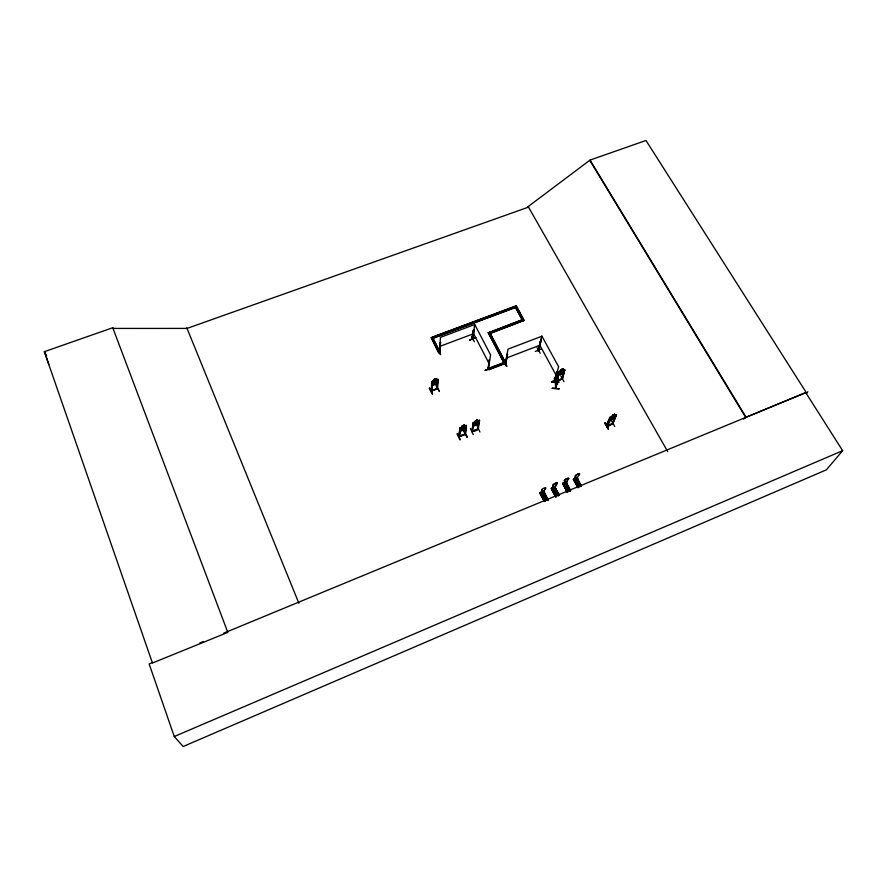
<?xml version="1.0" encoding="UTF-8"?>
<svg xmlns="http://www.w3.org/2000/svg" width="887" height="887" viewBox="0 0 887 887"><rect width="100%" height="100%" fill="white"/><g stroke="black" fill="none" stroke-linecap="round" stroke-linejoin="round"><path stroke-width="1.33" d="M538.875 350.797L538.243 350.52L538.819 351.03L540.527 341.539M553.521 486.808L553.599 486.653M613.172 423.432C599.679 431.282 612.906 421.935 609.857 417.921C602.949 430.151 607.994 426.07 612.995 423.21M488.227 368.194L488.404 369.025L490.578 354.867L474.667 324.365L472.782 339.555L473.913 329.942M505.357 363.082L506.033 363.093L505.346 363.36L507.486 354.157L505.712 363.293L488.97 369.713L488.16 368.172M559.154 388.828L552.213 388.14M473.957 329.975L473.348 330.164L472.261 339.411L473.126 339.566L472.583 339.034M562.358 379.004L556.925 381.055L562.28 378.727M562.535 378.627L556.204 380.822L557.003 380.789M540.859 342.083L540.36 341.661L538.054 350.565M431.248 337.603L438.71 352.793L439.952 352.061L432.468 337.149L516.289 305.86L431.248 337.603L438.71 352.793M429.674 388.118L432.568 393.95L429.397 388.251M575.175 477.827L575.885 478.78L575.353 477.893M431.337 391.123L437.557 388.706L438.111 379.359L431.659 381.743L431.381 390.845M432.313 382.197C432.457 402.82 430.627 382.086 432.412 382.408M433.865 380.612L433.909 379.481L436.049 378.66L435.927 379.858L437.468 379.237M435.905 379.791L436.947 379.736L436.792 381.72L433.676 383.738L432.668 383.295L433.943 379.547M434.32 379.536L435.606 379.037M477.827 429.463L479.479 420.97L478.88 421.203C478.104 429.796 480.055 429.907 471.951 431.769L473.104 422.822L479.534 420.371L478.215 424.23M440.651 354.501L437.845 348.724L440.362 354.623M436.005 379.791L436.082 378.727L434.009 379.558M436.138 385.69L439.353 391.344L436.227 385.634M439.32 351.806L440.529 342.449L439.919 351.64L439.353 351.829L440.473 337.337L474.722 324.531M437.646 388.373L436.969 388.927L438.1 379.991L437.513 380.213L437.069 388.961M439.83 351.352L440.019 351.529M437.823 382.219L438.111 379.359M465.353 434.364L464.6 434.386L466.329 426.126L465.431 434.342L458.923 436.87L459.865 428.665L460.564 428.643L459.022 436.859M465.464 434.02L458.823 436.659L459.909 428L465.697 425.383L466.374 425.538L465.32 434.098L464.71 434.264M439.242 351.285L439.885 351.041M437.025 388.639L431.093 390.945L431.925 390.568M557.258 376.155C556.825 388.861 558.954 368.05 558.378 375.755M457.348 433.743L460.364 439.619M469.556 340.109L475.82 337.614L469.578 339.976M558.056 379.813L551.67 381.998L558.045 379.27L555.772 388.406L555.661 381.853M471.529 336.217L474.357 341.817M460.464 428.432L459.61 436.67L459.477 436.105M555.539 387.963L555.428 381.842M472.15 339.211L473.348 330.164M472.616 339.089L473.747 330.064L474.235 330.485M464.344 424.962L464.178 426.093L465.187 425.926L464.932 427.789L461.739 429.796L460.763 429.43L462.182 425.804L464.378 425.028M462.083 426.88L462.249 425.815M463.89 431.215L467.227 437.058L463.956 431.038M465.73 426.359L464.855 434.575M466.263 425.505L465.132 429.375L460.165 431.437L459.544 430.749M552.169 388.329L559.154 388.85M470.398 428.499L473.325 434.619M472.571 430.971L472.128 431.47M473.148 423.698C474.19 421.17 470.72 434.164 472.616 431.204M473.636 423.254L472.638 431.259M488.26 332.847L522.376 319.741L488.26 332.847L503.916 362.661L488.293 332.57M475.454 420.638L475.244 421.635M491.564 368.138L485.134 370.322L491.442 367.894M477.173 425.971L479.934 432.024M478.88 421.203L477.616 428.986M479.047 423.077L479.534 420.371M488.116 368.438L489.225 359.845M489.447 359.767L488.172 369.136L487.85 368.593M488.97 369.713L488.438 368.338L505.135 362.195M556.737 377.607L557.069 375.911M506.488 366.187L504.082 361.674C512.464 376.942 497.662 348.414 506.721 366.098M515.059 306.592L522.898 321.083L515.713 307.8M507.486 354.157L506.022 363.149M541.325 493.471L541.935 490.178L541.392 493.604L543.498 492.551L545.028 488.87L543.565 492.684M524.15 320.351L490.023 333.468L524.15 320.351L516.289 305.86M555.794 388.318L555.584 382.164M553.421 485.621L552.656 488.815L554.818 487.905L556.426 484.191A2.45 0.699 -27.8 0 0 556.859 482.894A2.45 0.699 -27.8 0 0 553.776 484.191A2.45 0.699 -27.8 0 0 553.355 485.488L553.421 485.621A2.45 0.699 -27.8 0 1 553.843 484.324A2.45 0.699 -27.8 0 1 556.925 483.016A2.45 0.699 -27.8 0 1 556.493 484.324L554.885 488.027L552.723 488.948M535.327 351.463L541.303 348.935M537.045 347.715L540.205 353.237M537.954 350.864L540.571 341.573M540.238 342.759L538.354 350.254M563.944 484.18L564.786 480.954A2.45 0.699 -27.9 0 1 565.241 479.645A2.45 0.699 -27.9 0 1 568.301 478.348A2.45 0.699 -27.9 0 1 567.846 479.667L566.161 483.393L564.01 484.302L566.094 483.26L567.78 479.534A2.45 0.699 -27.9 0 0 568.234 478.226A2.45 0.699 -27.9 0 0 565.174 479.523A2.45 0.699 -27.9 0 0 564.72 480.832L564.786 480.954M538.476 351.019L541.913 336.206L508.018 349.123L505.435 363.348L505.413 362.772M528.43 207.148L528.12 206.604L590.032 160.081L645.98 140.479L806.183 392.442L223.724 633.163M612.252 423.764L612.917 423.21M606.697 425.948L609.99 417.267L615.766 414.739M606.797 425.716L612.884 423.509M607.462 426.015L610.433 417.699M574.732 479.745L575.652 476.496A2.45 0.699 -28.1 0 1 576.129 475.177A2.45 0.699 -28.1 0 1 579.178 473.891A2.45 0.699 -28.1 0 1 578.701 475.21L576.872 478.836L574.732 479.745L576.872 478.836M551.98 382.053L558.987 382.075L552.024 381.853M562.469 378.649L564.853 369.502L558.633 371.919L559.442 371.187M554.541 380.079L556.881 371.564L554.674 380.8M556.881 371.564L554.641 380.745L554.342 380.257M556.116 381.133L556.836 380.578M558.666 371.841L555.306 382.807L557.768 373.061M555.65 382.23L557.912 373.682L555.317 382.718M558.633 372.751L559.098 372.318L556.349 381.044M556.825 381.166L559.098 372.318M557.845 379.281L555.75 387.708M555.45 388.262L558.045 379.215M560.817 370.733L561.138 369.602L563.112 368.914M561.438 369.646L562.68 369.169M560.839 375.944L563.955 381.665M562.813 369.99L563.156 368.792L561.116 369.657M564.132 370.367C556.659 397.587 569.509 351.817 562.38 378.949M561.759 379.17L562.336 378.405M471.895 431.492L478.359 428.964M472.871 339.189L472.649 338.834M464.644 434.098L465.265 433.787M545.195 501.122L540.538 492.263L540.094 492.906M458.856 436.371L459.411 436.082M541.536 491.487L541.38 492.418L542.534 491.065M548.066 499.935L543.531 490.999L543.332 491.52M439.309 351.263L439.974 351.263M436.881 388.694L437.579 388.406M556.548 496.432C551.015 484.036 548.865 485.91 555.683 496.853M552.956 486.974L553.954 486.553L552.701 487.772M552.656 489.691L555.617 488.526L554.863 486.342M558.699 495.556L553.61 487.196L553.876 486.409M553.521 487.406L553.954 486.553M567.913 491.742C568.523 487.939 558.755 482.872 564.886 482.572M563.944 485.056L566.882 483.892L566.139 481.719M578.025 487.573L573.701 478.647L578.712 487.285M573.956 478.536L578.424 487.451M574.964 477.749L574.754 478.703L576.029 477.483L575.053 477.905M577.836 478.98L574.443 480.821L577.836 478.98L576.916 477.284M605.078 423.121L608.327 429.075L605.023 423.166M609.99 417.267L609.314 420.737L614.181 418.775L615.179 417.455M612.274 416.081L610.378 418.719L611.099 419.096L614.392 417.101L614.702 414.229L612.618 415.061L612.252 416.147M612.95 415.105L614.203 414.595M611.465 420.571L614.713 426.492M614.225 415.304L614.624 414.284M612.363 423.964L616.077 415.426L612.95 423.764M612.363 423.465L616.199 415.637M615.112 417.478L616.288 414.828L615.722 414.783M554.752 380.49L554.375 379.935L554.996 380.379M554.852 380.578L554.375 379.935M488.371 368.97L487.917 368.327M488.216 368.826L503.849 362.694M542.412 492.496L541.713 491.542L542.423 491.786M542.19 491.819L542.234 492.34M432.501 381.166L431.659 381.743L432.169 385.413L437.158 383.506L437.901 382.197M743.517 419.085L746.089 417.245L806.183 392.442M806.305 393.928L807.835 391.755M563.034 373.593L564.01 372.307M575.685 478.215L573.235 479.335L577.858 487.695M553.588 486.952L553.455 487.018M554.575 378.361L557.413 384.204M805.895 392.852L842.65 450.674L826.396 469.822L183.143 746.521L174.262 736.52L149.149 663.942L152.941 662.378M556.881 382.441L556.726 377.596L557.269 382.109M460.675 427.423L459.843 428.011M539.873 493.061L544.396 501.51L539.85 493.061L540.527 492.784M543.587 491.465L547.878 499.969M552.08 487.972L551.459 488.238L556.171 496.653M567.059 492.152L562.746 483.548L567.403 492.008M567.225 492.041L562.912 483.082M574.1 478.925L573.512 479.168L578.202 487.551L573.545 479.168M475.31 421.647L474.179 422.4L473.902 424.274L474.867 424.64L478.06 422.633L478.348 420.76L477.317 420.848L477.55 419.784L475.421 420.693M560.839 370.677L559.708 371.442L559.154 373.427L559.952 373.882L563.145 371.875L563.711 369.879L562.89 369.923M471.873 431.193L477.594 429.075M432.224 394.061L429.363 388.284M557.768 383.927L554.275 378.505M460.009 439.897L457.06 433.876M605.134 422.999L608.371 429.075L604.801 423.254M540.316 492.873L544.629 501.366M540.948 492.607L545.383 501.088M551.226 488.393L555.75 496.82M174.262 736.52L842.65 450.674M541.613 491.631L542.611 491.21M564.964 482.716L563.899 482.983L565.241 481.918M199.708 643.075L203.5 641.512M612.651 415.127L614.735 414.296M609.979 418.132L610.555 417.899M614.148 418.708L609.314 420.737M551.67 381.998L557.945 379.403L551.725 381.831M473.88 422.245L473.026 422.833L472.638 425.527L473.27 426.281L478.293 424.308M458.978 436.293L464.633 434.175M459.976 428.876L460.564 428.643M465.841 426.569L466.429 426.337M478.991 421.403L479.479 420.97M485.134 370.322L491.465 367.739M537.921 350.354L538.631 350.598L541.857 336.051L558.622 366.763L554.907 380.634M564.243 370.566L564.819 370.345M558.233 375.489L563.112 373.671M507.586 354.345L506.909 354.379M540.072 341.95L540.638 341.728M489.014 369.447L505.756 363.027L489.502 332.115L505.712 363.293M440.639 342.648L439.952 342.67M473.447 330.352L474.024 330.141M475.632 337.492L469.578 340.187M439.287 351.585L439.885 351.319M432.479 381.144L433.931 380.623M437.158 383.506L432.169 385.413M506.377 358.038L539.817 345.254M431.16 390.923L437.524 388.484M438.732 352.527L439.952 352.061M439.797 346.396L473.569 333.712M112.738 327.724L227.815 632.398L152.453 663.01L44.35 351.684L112.738 327.724L113.026 328.423L187.046 328.412L528.508 207.126L528.197 206.582L667.656 451.516M466.928 437.158L463.912 431.049M551.692 488.194L555.983 496.676M551.991 381.975L558.932 381.92M478.869 420.327L479.457 420.416M615.678 414.717L616.288 414.828M590.032 160.081L746.089 417.245M589.91 160.591L745.845 417.644M608.992 420.028L609.38 420.682M44.35 351.684L46.667 355.875M578.701 475.21L578.623 475.077A2.45 0.699 -28.1 0 0 579.111 473.758A2.45 0.699 -28.1 0 0 576.062 475.055A2.45 0.699 -28.1 0 0 575.585 476.363L575.652 476.496M539.762 345.087L556.26 375.478M576.938 477.76L581.473 486.143M576.727 477.749L581.406 486.165M576.672 477.816L581.229 486.198M577.082 479.157L581.063 486.32M576.883 479.257L580.841 486.409M576.106 478.015L580.663 486.431M576.539 479.401L580.442 486.575L576.461 479.423M574.931 480.1L578.889 487.251M573.701 478.647L578.479 487.429M516.234 306.148L523.441 319.431M566.094 482.218L570.685 490.6M566.605 483.382L570.496 490.622M566.394 483.57L570.274 490.766M566.316 483.592L570.208 490.799M566.117 483.681L570.053 490.866M565.329 482.439L569.875 490.888M565.684 483.858L569.642 491.032M564.154 484.535L568.09 491.72M554.608 486.453L559.398 495.256M554.697 486.808L559.209 495.279M555.051 488.227L558.987 495.434M554.929 488.282L558.766 495.523M554.02 487.14L558.522 495.578M554.419 488.493L558.355 495.7M552.956 489.125L556.792 496.376L552.102 487.917M551.625 487.717L556.382 496.554M543.531 490.999L548.077 499.924M543.166 491.476L547.645 500.113M542.966 491.72L547.423 500.201M543.387 492.928L547.368 500.235M543.099 493.15L547.013 500.379M541.635 493.782L545.45 501.066M540.283 492.374L545.039 501.244M540.283 492.884L544.818 501.332M473.514 333.556L489.18 363.725M433.022 338.579L439.941 352.339M186.802 327.802L298.897 603.282M557.934 379.581L557.901 373.338M44.727 352.361L48.829 364.513M557.801 374.17L557.934 374.846M557.834 375.201L557.901 377.141M557.291 377.186L557.358 379.115M542.012 490.311A2.461 0.71 -27.6 0 1 542.4 489.014A2.461 0.71 -27.6 0 1 545.494 487.706A2.461 0.71 -27.6 0 1 545.095 489.003M433.011 338.235L515.68 307.357L433.011 338.235M433.876 380.911L433.743 382.885L435.728 382.131L435.872 380.146L433.876 380.911M462.072 427.146L461.839 429.009L463.857 428.21L464.101 426.359L462.072 427.146M462.582 425.838L463.89 425.328L462.582 425.838M475.255 421.979L474.977 423.842L476.984 423.055L477.273 421.192L475.255 421.979M475.798 420.66L477.095 420.15L475.798 420.66M560.739 371.032L560.185 373.028L562.114 372.274L562.68 370.289L560.739 371.032M541.181 494.092L544.441 492.706L541.181 494.092M612.141 416.424L611.409 418.298L613.349 417.511L614.092 415.637L612.141 416.424"/></g></svg>
